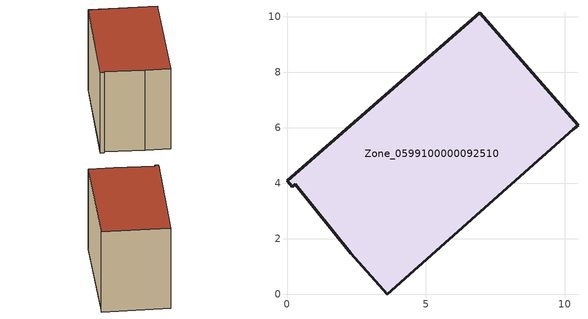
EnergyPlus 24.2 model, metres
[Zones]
Zone_0599100000092510
 floor ground (C_G): 6.93,10.15 10.47,6.1 10.31,5.95 3.61,0 2.3,1.49 0.29,3.97 0.19,3.88 0,4.1 z0
 wall outside (C_F): 2.3,1.49 3.61,0 10.31,5.95 10.47,6.1 6.93,10.15 0,4.1 0.19,3.88 0.29,3.97 2.3,1.49 z0:7.28
 roof outside (C_R): 10.47,6.1 6.93,10.15 0,4.1 0.19,3.88 0.29,3.97 2.3,1.49 3.61,0 10.31,5.95 z7.28
[BUILDING]
Pand.0599100000092510: North Axis=0; Terrain=City; Loads Convergence Tolerance Value=0.04; Temperature Convergence Tolerance Value=0.4; Solar Distribution=FullExterior; Maximum Number of Warmup Days=25; Minimum Number of Warmup Days=1
[Site:Location]
Rotterdam.The.Hague.AP_ZH_NLD Design_Conditions: Latitude=51.96; Longitude=4.45; Time Zone=1; Elevation=-4.5
[SITE:GROUNDTEMPERATURE:BUILDINGSURFACE]
18, 18, 18, 18, 18, 18, 18, 18, 18, 18, 18, 18
[MATERIAL] Thermal Absorptance=0.9; Solar Absorptance=0.7; Visible Absorptance=0.7
Name | Roughness | Thickness | Conductivity | Density | Specific Heat
G.TI.1946 | MediumSmooth | 0.15 | 1 | 540 | 1210
F.TI.1946 | Rough | 0.3 | 0.857143 | 1920 | 840
R.TI.1946 | MediumRough | 0.2 | 0.1 | 1500 | 1000
[CONSTRUCTION]
C_G: G.TI.1946
C_F: F.TI.1946
C_R: R.TI.1946
[ZONE]
Zone_0599100000092510: Type=1; Multiplier=1; Ceiling Height=Autocalculate; Volume=Autocalculate; Floor Area=autocalculate; Part of Total Floor Area=Yes
[ZONEINFILTRATION:DESIGNFLOWRATE]
Infil_Zone_0599100000092510: Zone or ZoneList or Space or SpaceList=Zone_0599100000092510; Schedule=AlwaysOn; Design Flow Rate Calculation Method=Flow/Area; Flow Rate per Floor Area=0.003; Constant Term Coefficient=1; Temperature Term Coefficient=0; Velocity Term Coefficient=0; Velocity Squared Term Coefficient=0
[HVACTEMPLATE:ZONE:IDEALLOADSAIRSYSTEM]
Zone_0599100000092510: Maximum Heating Supply Air Temperature=50; Minimum Cooling Supply Air Temperature=13; Maximum Heating Supply Air Humidity Ratio=0.0156; Minimum Cooling Supply Air Humidity Ratio=0.0077; Heating Limit=NoLimit; Cooling Limit=NoLimit; Dehumidification Control Type=ConstantSensibleHeatRatio; Cooling Sensible Heat Ratio=0.7; Dehumidification Setpoint=60; Humidification Control Type=None; Humidification Setpoint=30; Outdoor Air Method=None; Outdoor Air Flow Rate per Person=0.00944; Outdoor Air Flow Rate per Zone Floor Area=0; Outdoor Air Flow Rate per Zone=0; Demand Controlled Ventilation Type=None; Outdoor Air Economizer Type=NoEconomizer; Heat Recovery Type=None; Sensible Heat Recovery Effectiveness=0.7; Latent Heat Recovery Effectiveness=0.65
[ZONECONTROL:THERMOSTAT]
ThermostatControl_Zone_0599100000092510: Zone or ZoneList=Zone_0599100000092510; Control Type Schedule=DualSetpointControlType; Control 1=Thermostat_Zone_0599100000092510; Temperature Difference Between Cutout And Setpoint=0
[THERMOSTATSETPOINT:DUALSETPOINT]
Thermostat_Zone_0599100000092510: Heating Setpoint Temperature Schedule=HeatingSetpoint_Zone_0599100000092510; Cooling Setpoint Temperature Schedule=CoolingSetpoint_Zone_0599100000092510
[SCHEDULE:COMPACT]
HeatingSetpoint_Zone_0599100000092510: Through: 12/31, For: AllDays, Until: 24:00, 21
CoolingSetpoint_Zone_0599100000092510: Through: 12/31, For: AllDays, Until: 24:00, 24
DualSetpointControlType: Through: 12/31, For: AllDays, Until: 24:00, 4
AlwaysOn: Through: 12/31, For: AllDays, Until: 24:00, 1
